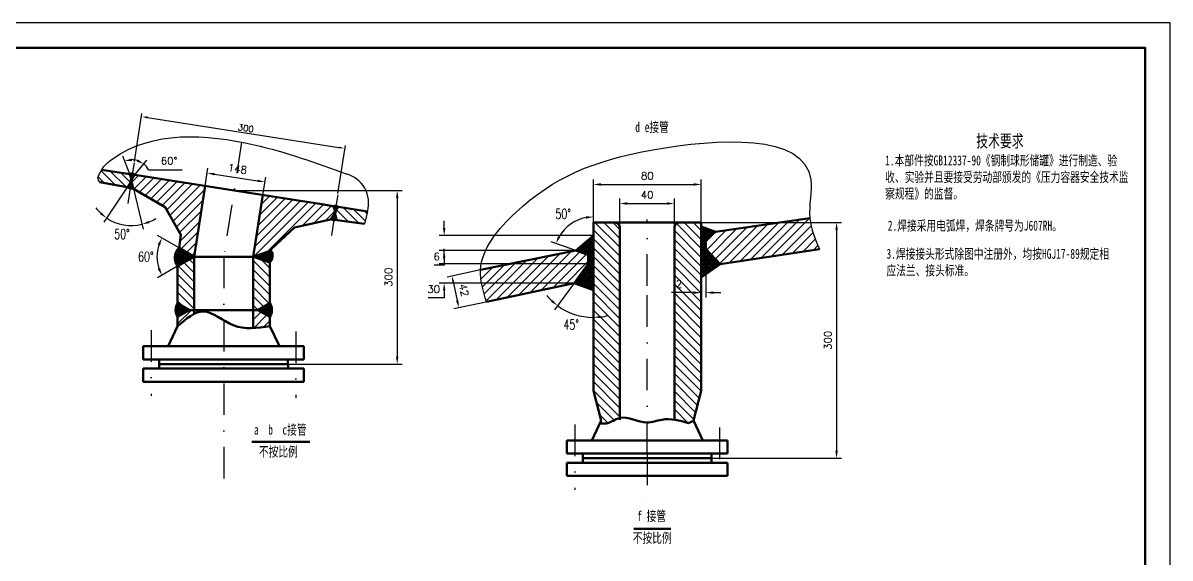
# Model space of a CAD drawing. Header units: millimetres. Extents: x -3246 to -2405, y -984 to -390.
# Drawn here: x -2867.1 to -2405.2, y -605 to -389.8 of the extents above; entities that cross this region are included whole.
import ezdxf

# ---------------------------------------------------------------- set-up
doc = ezdxf.new("R2010")
doc.units = ezdxf.units.MM
doc.linetypes.add('DASHDOT', pattern=[25.4, 12.7, -6.35, 0, -6.35])
doc.layers.add('图层1', color=180, linetype='Continuous', lineweight=50)
doc.layers.add('文字', color=7, linetype='Continuous', lineweight=18)
doc.layers.add('图层2', color=240, linetype='Continuous')
doc.layers.add('图层3', color=90, linetype='DASHDOT')
doc.styles.get("Standard").update_dxf_attribs({"font": 'txt', "bigfont": 'gbcbig.shx'})
doc.styles.add('技术说明', font='txt.shx', dxfattribs={"width": 0.7, "height": 4, "bigfont": 'gbcbig.shx'})
doc.styles.add('技术说明文字', font='txt.shx', dxfattribs={"width": 0.7, "height": 4})
doc.dimstyles.new('ISO-25', dxfattribs={"dimtxt": 2.5, "dimasz": 2.5, "dimexe": 1.25, "dimexo": 0.625, "dimtad": 1, "dimtxsty": 'Standard', "dimcen": 2.5, "dimadec": 0, "dimazin": 0, "dimtfac": 1, "dimtmove": 0, "dimatfit": 3, "dimfxl": 0, "dimarcsym": 0})
doc.dimstyles.new('副本 ISO-25', dxfattribs={"dimtxt": 4, "dimasz": 3, "dimexe": 2, "dimexo": 0, "dimgap": 1, "dimtad": 2, "dimtih": 1, "dimtoh": 1, "dimdsep": 46, "dimtxsty": '技术说明文字', "dimcen": 0, "dimadec": 0, "dimazin": 0, "dimtfac": 1, "dimtmove": 0, "dimatfit": 3, "dimfxl": 0, "dimarcsym": 0})
doc.dimstyles.new('副本 Standard', dxfattribs={"dimtxt": 3, "dimasz": 3, "dimexe": 2, "dimexo": 0, "dimgap": 2, "dimtad": 1, "dimtoh": 1, "dimdec": 0, "dimzin": 0, "dimdsep": 46, "dimtxsty": 'Standard', "dimcen": 0, "dimadec": 0, "dimazin": 0, "dimtfac": 1, "dimtdec": 0, "dimtofl": 0, "dimtmove": 0, "dimatfit": 3, "dimfxl": 0, "dimtolj": 1, "dimtzin": 0, "dimarcsym": 0})
pattern_1 = [(45, (-3826.154399260913, -612.7216516407923), (-0.3592102448427661, 0.3592102448427662), []), (135, (-3826.154399260913, -612.7216516407923), (-0.3592102448427662, -0.3592102448427661), [])]
pattern_2 = [(315, (-564.1201825490774, -15.88686763799842), (1.796051224213831, 1.79605122421383), [])]
pattern_3 = [(45, (-564.1201825490774, -15.88686763799842), (-1.79605122421383, 1.796051224213831), [])]
pattern_4 = [(45, (-564.1201825490774, -15.88686763799842), (-0.3592102448427661, 0.3592102448427663), []), (135, (-564.1201825490774, -15.88686763799842), (-0.3592102448427663, -0.3592102448427661), [])]
pattern_5 = [(315, (-570.2742060865105, -43.61919857315313), (1.796051224213831, 1.79605122421383), [])]

# ---------------------------------------------------------------- blocks, each defined once
blk = doc.blocks.new('*D1')
at = {"color": 0, "lineweight": -2}
for p, q in [((-2822.230094805569, -445.4754796479635), (-2819.208234067567, -426.1782805360792)), ((-2816.931722386018, -427.8000063340388), (-2739.916908831037, -439.8602042921417)), ((-2740.275481921741, -458.3092295375617), (-2737.25362118374, -439.0120304256774))]:
    blk.add_line(p, q, dxfattribs=at)
at = {"color": 0}
for points in [[(-2816.86725972506, -427.3883563899681), (-2816.996185046975, -428.2116562781093), (-2819.401622050441, -427.4132303682911)], [(-2739.852446170079, -439.4485543480711), (-2739.981371491995, -440.2718542362122), (-2737.447009166614, -440.2469802578893)]]:
    blk.add_solid(points, dxfattribs=at)
at = {"layer": 'Defpoints', "color": 0}
for p in [(-2737.447009166614, -440.2469802578893), (-2822.326788797005, -446.0929545640695), (-2740.372175913178, -458.9267044536677)]:
    blk.add_point(p, dxfattribs=at)
at = {"color": 0, "insert": (-2777.359280005709, -432.0990350644685), "char_height": 2.5, "attachment_point": 5, "rotation": 351.1000000000242}
blk.add_mtext('300', dxfattribs=at)
blk = doc.blocks.new('*D2')
at = {"color": 0, "lineweight": -2}
for p, q in [((-2824.121102588803, -450.5714211204739), (-2826.876109063366, -443.4031111932264)), ((-2821.987866998101, -450.908401917298), (-2817.157431736185, -444.9383413591124)), ((-2816.487398736479, -448.7915493681036), (-2803.027839912949, -448.7915493681037))]:
    blk.add_line(p, q, dxfattribs=at)
for start, end in [(73.08606651442972, 88.9606025796754), (28.96060257966476, 51.02333454704724)]:
    blk.add_arc((-2823.346318724089, -452.5873477326901), 7.839188007761339, start, end, dxfattribs=at)
at = {"color": 0}
for points in [[(-2823.117361476399, -445.2418656408382), (-2823.290871606921, -444.2570335563657), (-2826.158612795077, -445.2699799901676)], [(-2820.831311399068, -444.6455628694389), (-2821.29993979411, -445.5289582663935), (-2818.415439405725, -446.4931457530408)]]:
    blk.add_solid(points, dxfattribs=at)
at = {"layer": 'Defpoints', "color": 0}
for p in [(-2823.486323546013, -444.7494100402312), (-2824.121102588803, -450.5714211204739), (-2823.624189659594, -451.8643494370896), (-2822.859119300958, -451.985205295768), (-2821.987866998101, -450.908401917298)]:
    blk.add_point(p, dxfattribs=at)
at = {"color": 0, "insert": (-2808.257619324714, -445.2088287798684), "char_height": 3, "attachment_point": 5}
blk.add_mtext('\\A1;60°', dxfattribs=at)
blk = doc.blocks.new('*D3')
at = {"layer": 'Defpoints', "color": 0}
for p in [(-2825.123439160329, -455.865059907669), (-2824.877207111054, -455.4996849891389), (-2822.787677827223, -455.8297616323957), (-2822.640138260701, -456.4353618839858), (-2828.983343874749, -470.4005369645249)]:
    blk.add_point(p, dxfattribs=at)
at = {"layer": '文字', "color": 0, "lineweight": -2}
for p, q in [((-2825.123439160329, -455.865059907669), (-2834.566888753061, -469.8778565185993)), ((-2822.640138260701, -456.4353618839858), (-2818.672495303216, -472.7212005231461))]:
    blk.add_line(p, q, dxfattribs=at)
for start, end in [(216.8801204536344, 226.4517275003651), (236.0233345470958, 283.6919748267867), (293.2635818735175, 302.8351889202482)]:
    blk.add_arc((-2823.401552284341, -453.3100136458847), 17.97894281273891, start, end, dxfattribs=at)
at = {"layer": '文字', "color": 0}
for points in [[(-2835.475376469221, -465.9511723694246), (-2836.101469648701, -466.730920617649), (-2833.449178314288, -468.219326031976)], [(-2816.142091069536, -470.3014487788293), (-2816.459027903333, -469.3530021312089), (-2819.145899429295, -470.7780359564119)]]:
    blk.add_solid(points, dxfattribs=at)
at = {"layer": '文字', "color": 0, "insert": (-2827.227110405716, -474.6950187135548), "char_height": 4, "attachment_point": 5, "style": '技术说明文字'}
blk.add_mtext('50°', dxfattribs=at)
blk = doc.blocks.new('*D4')
at = {"color": 0, "lineweight": -2}
for p, q in [((-2793.712052382849, -455.3333513034367), (-2792.586771269098, -448.1474563891625)), ((-2789.932312444389, -450.5875072795998), (-2772.589872674049, -453.303260873654)), ((-2770.441853417893, -458.9773672152878), (-2769.316572304142, -451.7914723010136))]:
    blk.add_line(p, q, dxfattribs=at)
at = {"color": 0}
for points in [[(-2789.854957251239, -450.0935273467151), (-2790.009667637538, -451.0814872124844), (-2792.896192041697, -450.1233761207014)], [(-2772.512517480899, -452.8092809407693), (-2772.667227867199, -453.7972408065386), (-2769.625993076741, -453.7673920325524)]]:
    blk.add_solid(points, dxfattribs=at)
at = {"layer": 'Defpoints', "color": 0}
for p in [(-2793.712052382849, -455.3333513034367), (-2769.625993076741, -453.7673920325524), (-2770.441853417893, -458.9773672152878)]:
    blk.add_point(p, dxfattribs=at)
at = {"color": 0, "insert": (-2780.719606207171, -448.487524546434), "char_height": 3, "attachment_point": 5, "rotation": 351.1}
blk.add_mtext('\\A1;148', dxfattribs=at)
blk = doc.blocks.new('*D5')
at = {"color": 0, "lineweight": -2}
for p, q in [((-2782.076952900371, -457.1553592593624), (-2714.406681108649, -457.1553592593624)), ((-2716.406681108649, -460.1553592593624), (-2716.406681108649, -524.0104170351766)), ((-2760.375110555783, -527.0104170351766), (-2714.406681108649, -527.0104170351766))]:
    blk.add_line(p, q, dxfattribs=at)
at = {"color": 0}
for points in [[(-2716.906681108649, -460.1553592593624), (-2715.906681108649, -460.1553592593624), (-2716.406681108649, -457.1553592593624)], [(-2716.906681108649, -524.0104170351766), (-2715.906681108649, -524.0104170351766), (-2716.406681108649, -527.0104170351766)]]:
    blk.add_solid(points, dxfattribs=at)
at = {"layer": 'Defpoints', "color": 0}
for p in [(-2782.076952900371, -457.1553592593624), (-2760.375110555783, -527.0104170351766), (-2716.406681108649, -527.0104170351766)]:
    blk.add_point(p, dxfattribs=at)
at = {"color": 0, "insert": (-2719.906681108649, -492.0828881472699), "char_height": 3, "attachment_point": 5, "rotation": 90}
blk.add_mtext('\\A1;300', dxfattribs=at)
blk = doc.blocks.new('*D6')
at = {"color": 0, "lineweight": -2}
for p, q in [((-2682.874564499261, -489.0856237760684), (-2696.321950157421, -491.9783190183946)), ((-2693.735772628154, -494.4906258840292), (-2692.241627027513, -501.4365190521992)), ((-2680.118610195605, -501.8973364775173), (-2693.565995853765, -504.7900317198436))]:
    blk.add_line(p, q, dxfattribs=at)
at = {"color": 0}
for points in [[(-2693.246954333714, -494.385475158778), (-2694.224590922594, -494.5957766092804), (-2694.366676979661, -491.5577161173898)], [(-2691.752808733073, -501.3313683269481), (-2692.730445321953, -501.5416697774504), (-2691.610722676005, -504.3694288188387)]]:
    blk.add_solid(points, dxfattribs=at)
at = {"layer": 'Defpoints', "color": 0}
for p in [(-2682.874564499261, -489.0856237760684), (-2680.118610195605, -501.8973364775173), (-2691.610722676005, -504.3694288188387)]:
    blk.add_point(p, dxfattribs=at)
at = {"color": 0, "insert": (-2689.566971766754, -497.2275173913555), "char_height": 3, "attachment_point": 5, "rotation": 282.14001859363316}
blk.add_mtext('\\A1;42', dxfattribs=at)
blk = doc.blocks.new('*D7')
at = {"color": 0, "lineweight": -2}
for p, q in [((-2626.787013439962, -471.7590341154482), (-2626.787013439962, -460.3987303628946)), ((-2604.787345482958, -471.7599140227581), (-2604.787345482958, -460.3987303628946)), ((-2623.787013439962, -462.3987303628946), (-2607.787345482958, -462.3987303628946))]:
    blk.add_line(p, q, dxfattribs=at)
at = {"color": 0}
for points in [[(-2623.787013439962, -461.8987303628946), (-2623.787013439962, -462.8987303628946), (-2626.787013439962, -462.3987303628946)], [(-2607.787345482958, -461.8987303628946), (-2607.787345482958, -462.8987303628946), (-2604.787345482958, -462.3987303628946)]]:
    blk.add_solid(points, dxfattribs=at)
at = {"layer": 'Defpoints', "color": 0}
for p in [(-2604.787345482958, -462.3987303628946), (-2626.787013439962, -471.7590341154482), (-2604.787345482958, -471.7599140227581)]:
    blk.add_point(p, dxfattribs=at)
at = {"color": 0, "insert": (-2615.78717946146, -458.8987303628946), "char_height": 3, "attachment_point": 5}
blk.add_mtext('\\A1;40', dxfattribs=at)
blk = doc.blocks.new('*D8')
at = {"color": 0, "lineweight": -2}
for p, q in [((-2637.406265192407, -470.028174883518), (-2637.406265192407, -452.7349381311471)), ((-2634.406265192407, -454.7349381311471), (-2596.977733345371, -454.7349381311471)), ((-2593.977733345371, -470.028174883518), (-2593.977733345371, -452.7349381311471))]:
    blk.add_line(p, q, dxfattribs=at)
at = {"color": 0}
for points in [[(-2634.406265192407, -454.2349381311471), (-2634.406265192407, -455.2349381311471), (-2637.406265192407, -454.7349381311471)], [(-2596.977733345371, -454.2349381311471), (-2596.977733345371, -455.2349381311471), (-2593.977733345371, -454.7349381311471)]]:
    blk.add_solid(points, dxfattribs=at)
at = {"layer": 'Defpoints', "color": 0}
for p in [(-2593.977733345371, -454.7349381311471), (-2637.406265192407, -470.028174883518), (-2593.977733345371, -470.028174883518)]:
    blk.add_point(p, dxfattribs=at)
at = {"color": 0, "insert": (-2615.691999268889, -451.2349381311471), "char_height": 3, "attachment_point": 5}
blk.add_mtext('\\A1;80', dxfattribs=at)
blk = doc.blocks.new('*D9')
at = {"layer": 'Defpoints', "color": 0}
for p in [(-2643.793191786173, -469.0904493767326), (-2637.406265192407, -470.0281748835182), (-2644.461690198468, -481.2618831483679), (-2639.522093507233, -482.9915996368463), (-2637.406265192407, -537.7245182207048)]:
    blk.add_point(p, dxfattribs=at)
at = {"layer": '文字', "color": 0, "lineweight": -2}
for p, q in [((-2637.406265192407, -470.0281748835182), (-2637.406265192407, -465.7580685750421)), ((-2644.461690198468, -481.2618831483679), (-2654.370670403207, -477.792019611825))]:
    blk.add_line(p, q, dxfattribs=at)
blk.add_arc((-2637.406265192407, -483.7325069116122), 15.97443833657013, 100.7760246073157, 149.9250672168656, dxfattribs=at)
at = {"layer": '文字', "color": 0}
for points in [[(-2640.439960097734, -467.5419778038495), (-2640.346060082697, -468.5375594364522), (-2637.406265192407, -467.758068575042)], [(-2650.775775127344, -475.936031626622), (-2651.684378672185, -475.5183719585876), (-2652.483055903867, -478.4530124271276)]]:
    blk.add_solid(points, dxfattribs=at)
at = {"layer": '文字', "color": 0, "insert": (-2649.570807988565, -466.584004930228), "char_height": 4, "attachment_point": 5, "style": '技术说明文字'}
blk.add_mtext('50°', dxfattribs=at)
blk = doc.blocks.new('*D10')
at = {"layer": 'Defpoints', "color": 0}
for p in [(-2637.406265192407, -470.0281748835177), (-2639.522093507234, -486.6258749072558), (-2645.196166403988, -494.3850965838759), (-2647.412596443445, -506.0832244031936), (-2637.406265192407, -537.7245182207045)]:
    blk.add_point(p, dxfattribs=at)
at = {"layer": '文字', "color": 0, "lineweight": -2}
blk.add_line((-2645.196166403988, -494.3850965838759), (-2653.041809983038, -505.1139132264011), dxfattribs=at)
for start, end in [(219.7761130884152, 226.7996457977328), (233.8231785070503, 270.0000000000002), (277.0235327093177, 284.0470654186353)]:
    blk.add_arc((-2637.406265192407, -483.7325069116132), 24.48838985098721, start, end, dxfattribs=at)
at = {"layer": '文字', "color": 0}
for points in [[(-2653.850524671835, -501.1989078324278), (-2654.489139227958, -501.9684346017519), (-2651.861251641924, -503.4995148854623)], [(-2634.381271712949, -508.5361973322688), (-2634.442525229783, -507.5380750919219), (-2637.406265192407, -508.2208967626005)]]:
    blk.add_solid(points, dxfattribs=at)
at = {"layer": '文字', "color": 0, "insert": (-2646.351236442958, -511.1184378917212), "char_height": 4, "attachment_point": 5, "style": '技术说明文字'}
blk.add_mtext('45°', dxfattribs=at)
blk = doc.blocks.new('*D11')
at = {"color": 0, "lineweight": -2}
for p, q in [((-2697.492927164059, -472.3142385727179), (-2697.492927164059, -469.3142385727179)), ((-2637.406265192407, -475.314238572718), (-2699.492927164059, -475.3142385727179)), ((-2644.461690198468, -481.2618831483679), (-2699.492927164059, -481.2618831483679)), ((-2697.492927164059, -484.2618831483679), (-2697.492927164059, -487.2618831483679)), ((-2697.492927164059, -487.2618831483679), (-2701.492927164059, -487.2618831483679))]:
    blk.add_line(p, q, dxfattribs=at)
at = {"color": 0}
for points in [[(-2697.992927164059, -472.3142385727179), (-2696.992927164059, -472.3142385727179), (-2697.492927164059, -475.3142385727179)], [(-2697.992927164059, -484.2618831483679), (-2696.992927164059, -484.2618831483679), (-2697.492927164059, -481.2618831483679)]]:
    blk.add_solid(points, dxfattribs=at)
at = {"layer": 'Defpoints', "color": 0}
for p in [(-2637.406265192407, -475.314238572718), (-2697.492927164059, -481.2618831483679), (-2644.461690198468, -481.2618831483679)]:
    blk.add_point(p, dxfattribs=at)
at = {"color": 0, "insert": (-2700.492927164059, -483.7618831483683), "char_height": 3, "attachment_point": 5}
blk.add_mtext('\\A1;6', dxfattribs=at)
blk = doc.blocks.new('*D12')
at = {"color": 0, "lineweight": -2}
for p, q in [((-2697.492927164059, -483.6258749072559), (-2697.492927164059, -480.6258749072559)), ((-2639.522093507234, -486.6258749072559), (-2699.492927164059, -486.6258749072559)), ((-2645.196166403988, -494.3850965838757), (-2699.492927164059, -494.3850965838756)), ((-2697.492927164059, -497.3850965838756), (-2697.492927164059, -500.3850965838756)), ((-2697.492927164059, -500.3850965838756), (-2703.992927164059, -500.3850965838756))]:
    blk.add_line(p, q, dxfattribs=at)
at = {"color": 0}
for points in [[(-2697.992927164059, -483.6258749072559), (-2696.992927164059, -483.6258749072559), (-2697.492927164059, -486.6258749072559)], [(-2697.992927164059, -497.3850965838756), (-2696.992927164059, -497.3850965838756), (-2697.492927164059, -494.3850965838756)]]:
    blk.add_solid(points, dxfattribs=at)
at = {"layer": 'Defpoints', "color": 0}
for p in [(-2639.522093507234, -486.6258749072559), (-2697.492927164059, -494.3850965838756), (-2645.196166403988, -494.3850965838757)]:
    blk.add_point(p, dxfattribs=at)
at = {"color": 0, "insert": (-2701.742927164059, -496.8850965838761), "char_height": 3, "attachment_point": 5}
blk.add_mtext('\\A1;30', dxfattribs=at)
blk = doc.blocks.new('*D13')
at = {"color": 0, "lineweight": -2}
for p, q in [((-2593.977733345371, -470.0281748835179), (-2537.502430035697, -470.0281748835179)), ((-2539.502430035697, -473.0281748835179), (-2539.502430035697, -561.8830997642955)), ((-2589.819271775965, -564.8830997642955), (-2537.502430035697, -564.8830997642955))]:
    blk.add_line(p, q, dxfattribs=at)
at = {"color": 0}
for points in [[(-2540.002430035697, -473.0281748835179), (-2539.002430035697, -473.0281748835179), (-2539.502430035697, -470.0281748835179)], [(-2540.002430035697, -561.8830997642955), (-2539.002430035697, -561.8830997642955), (-2539.502430035697, -564.8830997642955)]]:
    blk.add_solid(points, dxfattribs=at)
at = {"layer": 'Defpoints', "color": 0}
for p in [(-2593.977733345371, -470.0281748835179), (-2589.819271775965, -564.8830997642955), (-2539.502430035697, -564.8830997642955)]:
    blk.add_point(p, dxfattribs=at)
at = {"color": 0, "insert": (-2543.002430035697, -517.4556373239071), "char_height": 3, "attachment_point": 5, "rotation": 90}
blk.add_mtext('\\A1;300', dxfattribs=at)
blk = doc.blocks.new('*D14')
at = {"color": 0, "lineweight": -2}
for p, q in [((-2593.977733345371, -480.6386870918161), (-2593.977733345371, -500.2623955275226)), ((-2592.14052084588, -480.6386870918161), (-2592.14052084588, -500.2623955275226)), ((-2596.977733345371, -498.2623955275226), (-2605.977733345371, -498.2623955275226)), ((-2589.14052084588, -498.2623955275226), (-2586.14052084588, -498.2623955275226))]:
    blk.add_line(p, q, dxfattribs=at)
at = {"color": 0}
for points in [[(-2596.977733345371, -497.7623955275226), (-2596.977733345371, -498.7623955275226), (-2593.977733345371, -498.2623955275226)], [(-2589.14052084588, -497.7623955275226), (-2589.14052084588, -498.7623955275226), (-2592.14052084588, -498.2623955275226)]]:
    blk.add_solid(points, dxfattribs=at)
at = {"layer": 'Defpoints', "color": 0}
for p in [(-2593.977733345371, -480.6386870918161), (-2592.14052084588, -480.6386870918161), (-2593.977733345371, -498.2623955275226)]:
    blk.add_point(p, dxfattribs=at)
at = {"color": 0, "insert": (-2602.977733345371, -494.7623955275226), "char_height": 3, "attachment_point": 5}
blk.add_mtext('\\A1;2', dxfattribs=at)
blk = doc.blocks.new('*D28')
at = {"layer": 'Defpoints', "color": 0}
for p in [(-2804.260907762117, -480.2260513458378), (-2812.906495937376, -481.1771456029405), (-2798.087838048707, -483.7900748066014), (-2798.087838048707, -483.7900748066014), (-2804.807838048706, -487.6698686155552)]:
    blk.add_point(p, dxfattribs=at)
at = {"layer": '文字', "color": 0, "lineweight": -2}
for p, q in [((-2804.260907762117, -480.2260513458378), (-2812.851197903474, -475.2664450203086)), ((-2804.807838048706, -487.6698686155552), (-2812.851197903474, -492.3137045928939))]:
    blk.add_line(p, q, dxfattribs=at)
blk.add_arc((-2798.087838048707, -483.7900748066014), 15.04725957258551, 161.4421699536729, 198.5578300463257, dxfattribs=at)
at = {"layer": '文字', "color": 0}
for points in [[(-2812.808461219297, -478.7955195135788), (-2811.89690656616, -479.2066984458533), (-2811.119147095905, -476.2664450203086)], [(-2811.89690656616, -488.3734511673492), (-2812.808461219296, -488.7846300996237), (-2811.119147095905, -491.3137045928939)]]:
    blk.add_solid(points, dxfattribs=at)
at = {"layer": '文字', "color": 0, "insert": (-2817.635097621293, -483.7900748066017), "char_height": 4, "attachment_point": 5, "style": '技术说明文字'}
blk.add_mtext('60°', dxfattribs=at)

msp = doc.modelspace()

# ---------------------------------------------------------------- hatches: boundary and pattern name
at = {"layer": '图层2'}
h = msp.add_hatch(dxfattribs=at)
h.set_pattern_fill('ANSI31', color=256, scale=0.8, angle=270, style=0)
h.set_pattern_definition(pattern_2)
edge = h.paths.add_edge_path()
edge.add_line((-2825.123439160329, -455.865059907669), (-2824.877207111054, -455.499684989139))
edge.add_line((-2824.877207111054, -455.4996849891389), (-2824.074306860346, -454.3082900649088))
edge.add_line((-2824.074306860346, -454.3082900649089), (-2823.776411753302, -453.8662541853917))
edge.add_line((-2823.776411753302, -453.8662541853917), (-2823.485254191841, -452.2258485848922))
edge.add_line((-2823.485254191841, -452.2258485848922), (-2823.624189659594, -451.8643494370896))
edge.add_line((-2823.624189659594, -451.8643494370896), (-2824.121102588803, -450.5714211204739))
edge.add_line((-2824.121102588803, -450.5714211204739), (-2835.387985263029, -448.807074377944))
edge.add_spline(control_points=[(-2835.387985263029, -448.8070743779442), (-2835.67359604099, -449.3163591442091), (-2836.135584241334, -450.4023428210019), (-2837.269088299091, -452.1039288234258), (-2836.543705029241, -453.2422940900245), (-2836.173500141884, -453.823267490997)], knot_values=[0, 0, 0, 4.778399897986674e-13, 2.241167218067261, 4.506273802451874, 6.867210079152963, 6.867210079152963, 6.867210079152963, 6.867210079152963], degree=3, periodic=0)
edge.add_line((-2836.173500141884, -453.8232674909966), (-2825.123439160329, -455.865059907669))
h.paths.add_polyline_path([(-2729.551435416567, -470.5198372538337), (-2728.375233625057, -465.5648240786232), (-2740.032803211938, -463.7392973982509), (-2740.901170733514, -464.8184285017755), (-2741.143963868287, -465.1201505456637), (-2741.368208486409, -466.7710344334625), (-2741.219702092032, -467.282974922592), (-2740.819440998588, -468.6627798853101), (-2740.696689624183, -469.0859360660081)])
h = msp.add_hatch(dxfattribs=at)
h.set_pattern_fill('ANSI37', color=256, scale=0.16, style=0)
h.set_pattern_definition(pattern_4)
h.paths.add_polyline_path([(-2823.932218928505, -456.2963518671775, 0.06089340196241431), (-2822.640138260701, -456.4353618839858), (-2822.787677827221, -455.8297616323978), (-2823.18424495552, -454.4488904614308), (-2823.331380800891, -453.9365543836515), (-2823.102719012524, -452.2862765142285), (-2822.859119300958, -451.9852052957679), (-2821.987866998101, -450.908401917298, 0.1653201157069951), (-2822.99771867743, -450.3774231796405), (-2823.054259342275, -450.7384843146842)])
h.paths.add_polyline_path([(-2823.932218928516, -456.2963518671751, -0.05935283340962889), (-2825.123439160329, -455.865059907669), (-2824.877207111054, -455.4996849891389), (-2824.074306860346, -454.3082900649089), (-2823.776411753302, -453.8662541853917), (-2823.485254191841, -452.2258485848922), (-2823.624189659594, -451.8643494370896), (-2824.121102588803, -450.5714211204739, -0.1651784051339484), (-2822.99771867743, -450.3774231796406), (-2823.054259342315, -450.7384843142547)])
h = msp.add_hatch(dxfattribs=at)
h.set_pattern_fill('ANSI31', color=256, scale=0.8, style=0)
h.set_pattern_definition(pattern_3)
h.paths.add_polyline_path([(-2821.985578069073, -450.9058353359158), (-2821.987866998099, -450.9084019172986), (-2822.859119300958, -451.9852052957679), (-2823.102719012523, -452.2862765142281), (-2823.331380800891, -453.9365543836517), (-2823.18424495552, -454.4488904614308), (-2822.787677827221, -455.8297616323978), (-2822.6401382607, -456.4353618839858), (-2809.810648207894, -463.8424714195397), (-2803.463396052194, -475.029135917881), (-2804.260907762117, -480.2260513458376), (-2798.087838048707, -483.7900748066018), (-2793.712052382849, -455.3333513034369)])
h.paths.add_polyline_path([(-2770.441853417894, -458.9773672152877), (-2774.393426287058, -483.7638902652753), (-2774.229181881447, -483.7900748066013), (-2767.237702785535, -481.2771322991777), (-2767.137976793525, -480.6741973775748), (-2757.71510521985, -472.0004157444188), (-2743.235452038313, -468.869803914571), (-2742.909846126843, -468.3382962675637), (-2742.11013707407, -467.1447569473195), (-2741.813425977427, -466.7019254458245), (-2741.526659390561, -465.060746545027), (-2741.666561778063, -464.6996205005065), (-2742.168139321315, -463.4049126870826), (-2746.787268808112, -462.6815763127726)])
h = msp.add_hatch(dxfattribs=at)
h.set_pattern_fill('ANSI37', color=256, scale=0.16, style=0)
h.set_pattern_definition(pattern_4)
h.paths.add_polyline_path([(-2741.099646458529, -463.572234204217), (-2741.044821507784, -463.2221293905062, 0.1605759050461575), (-2742.166932966941, -463.4080266152396), (-2741.666561778063, -464.6996205005065), (-2741.52665939056, -465.0607465450271), (-2741.813425977426, -466.7019254458246), (-2742.11013707407, -467.1447569473195), (-2742.909846126839, -468.3382962675583), (-2743.235452038314, -468.8698039145714, 0.107096903636392), (-2741.981267166369, -469.2518566818145)])
h.paths.add_polyline_path([(-2741.219702092032, -467.282974922592), (-2741.368208486409, -466.7710344334624), (-2741.143963868287, -465.1201505456634), (-2740.901170733514, -464.8184285017755), (-2740.032803211938, -463.7392973982516, 0.1604420232454842), (-2741.044821507724, -463.2221293905162), (-2741.099646458525, -463.5722342045545), (-2741.981267166374, -469.2518566818142, 0.10577383684883), (-2740.696689624183, -469.0859360660083), (-2740.819440998588, -468.6627798853101)])
h = msp.add_hatch(dxfattribs=at)
h.set_pattern_fill('ANSI31', color=256, scale=0.8, style=0)
h.set_pattern_definition([(45, (-570.2742060865105, -43.61919857315313), (-1.79605122421383, 1.796051224213831), [])])
edge = h.paths.add_edge_path()
edge.add_line((-2639.522093507233, -486.6258749072562), (-2639.522093507233, -482.9915996368467))
edge.add_line((-2639.522093507233, -482.9915996368463), (-2644.461690198466, -481.2618831483686))
edge.add_line((-2644.461690198469, -481.2618831483688), (-2682.874564499263, -489.085623776069))
edge.add_spline(control_points=[(-2682.874564499261, -489.0856237760692), (-2683.077508862161, -493.2760177383786), (-2681.767301998532, -497.6230832094164), (-2680.457095134903, -501.9701486804535)], knot_values=[0, 1.989519660128281e-13, 1.989519660128281e-13, 1.989519660128281e-13, 81.93345721799257, 81.93345721799257, 81.93345721799257, 81.93345721799257], degree=3, periodic=0)
edge.add_line((-2680.457095134903, -501.9701486804535), (-2645.196166403988, -494.3850965838757))
edge.add_line((-2645.196166403988, -494.3850965838753), (-2639.522093507233, -486.6258749072553))
edge = h.paths.add_edge_path()
edge.add_spline(control_points=[(-2546.430904332571, -480.7741704010948), (-2548.137984056307, -476.7372909902855), (-2549.845063780046, -472.7004115794754), (-2550.24740357478, -468.3003013520347)], knot_values=[1131.51985093104, 1131.51985093104, 1131.51985093104, 1131.51985093104, 1213.048957006458, 1213.048957006458, 1213.048957006458, 1213.048957006458], degree=3, periodic=0)
edge.add_line((-2550.24740357478, -468.3003013520347), (-2588.227444260651, -473.8079924234715))
edge.add_line((-2588.227444260651, -473.8079924234718), (-2592.14052084588, -477.1277789173738))
edge.add_line((-2592.140520845879, -477.127778917374), (-2592.140520845879, -480.6386870918168))
edge.add_line((-2592.140520845879, -480.6386870918168), (-2586.394953750843, -486.7440107012642))
edge.add_line((-2586.394953750844, -486.7440107012638), (-2546.43090433257, -480.774170401095))
h = msp.add_hatch(dxfattribs=at)
h.set_pattern_fill('ANSI31', color=256, scale=0.8, angle=270, style=0)
h.set_pattern_definition(pattern_5)
edge = h.paths.add_edge_path()
edge.add_arc((-2629.035576419511, -472.2995459242421), 2.312615075720021, 13.51637206659341, 79.16287467941034)
edge.add_line((-2628.600763719826, -470.0281748835179), (-2637.406265192407, -470.0281748835179))
edge.add_line((-2637.406265192407, -470.0281748835179), (-2637.406265192407, -537.7245182207048))
edge.add_line((-2637.406265192407, -537.7245182207049), (-2634.359921491509, -549.2405273207634))
edge.add_line((-2634.359921491509, -549.2405273207634), (-2633.372042247438, -549.7266189481162))
edge.add_line((-2633.372042247438, -549.7266189481162), (-2634.481103265749, -550.1322026208577))
edge.add_line((-2634.481103265749, -550.1322026208577), (-2634.769680959257, -550.74146742062))
edge.add_spline(control_points=[(-2626.783938406189, -548.6418161702933), (-2626.799580119422, -548.6480632036847), (-2628.49614088255, -549.3379644443661), (-2630.571617302742, -552.119227547662), (-2634.475799160912, -550.1210249260943), (-2634.843054587313, -550.8963788009565)], knot_values=[1.067514658181778e-05, 1.067514658181778e-05, 1.067514658181778e-05, 1.067514658181778e-05, 0.06831289293080722, 7.418274911034727, 10.63554853798983, 10.63554853798983, 10.63554853798983, 10.63554853798983], degree=3, periodic=0)
edge.add_spline(control_points=[(-2615.787179443863, -550.5312383107774), (-2619.530273539936, -550.4663833630514), (-2623.593223112946, -547.3674989211155), (-2626.783938406189, -548.6418161702933)], knot_values=[10.63554853798983, 10.63554853798983, 10.63554853798983, 10.63554853799007, 24.56835293108502, 24.56835293108502, 24.56835293108502, 24.56835293108502], degree=3, periodic=0)
edge.add_line((-2626.78393840619, -548.6418161702936), (-2626.787013439962, -471.759034115446))
h = msp.add_hatch(dxfattribs=at)
h.set_pattern_fill('ANSI31', color=256, scale=0.8, angle=270, style=0)
h.set_pattern_definition(pattern_5)
edge = h.paths.add_edge_path()
edge.add_spline(control_points=[(-2604.790451122025, -549.4078975226768), (-2602.912336714661, -549.6969822278006), (-2601.021121891227, -550.217958162586), (-2599.129907067794, -550.7389340973712)], knot_values=[38.550258034999, 38.550258034999, 38.550258034999, 38.550258034999, 45.63865491902612, 45.63865491902612, 45.63865491902612, 45.63865491902612], degree=3, periodic=0)
edge.add_line((-2599.129907067795, -550.738934097371), (-2597.513441408099, -549.9732966735595))
edge.add_line((-2597.513441408099, -549.9732966735595), (-2598.178575891472, -549.7266189481162))
edge.add_line((-2598.178575891472, -549.7266189481162), (-2596.975336744717, -549.0562757026518))
edge.add_line((-2596.975336744717, -549.0562757026518), (-2593.977733345371, -537.7245182207047))
edge.add_line((-2593.977733345371, -537.7245182207047), (-2593.977733345371, -470.0281748835179))
edge.add_line((-2593.977733345371, -470.0281748835179), (-2602.9735951679, -470.0281748835179))
edge.add_arc((-2602.538782468215, -472.2995459242421), 2.312615075720021, 100.8371253205989, 166.483627933424)
edge.add_line((-2604.787345447765, -471.7590341154465), (-2604.790451122025, -549.4078975226769))
h = msp.add_hatch(dxfattribs=at)
h.set_pattern_fill('ANSI37', color=256, scale=0.16, angle=90, style=0)
h.set_pattern_definition([(135, (-3325.739573206436, -161.4119677289052), (-0.3592102448427662, -0.3592102448427661), []), (225, (-3325.739573206436, -161.4119677289052), (0.3592102448427661, -0.3592102448427662), [])])
h.paths.add_polyline_path([(-2637.406265192408, -475.3142385727193), (-2644.461690198469, -481.2618831483688), (-2639.522093507233, -482.9915996368463), (-2639.522093507233, -486.6258749072562), (-2645.196166403988, -494.3850965838753), (-2637.406265192408, -497.2535925655667)])
h.paths.add_polyline_path([(-2592.140520845879, -480.6386870918168), (-2592.140520845879, -477.127778917374), (-2588.227444260651, -473.8079924234718), (-2593.977733345372, -471.6685681964167), (-2593.977733345372, -492.1171870872573), (-2586.394953750844, -486.7440107012638)])
h = msp.add_hatch(dxfattribs=at)
h.set_pattern_fill('ANSI37', color=256, scale=0.16, style=0)
h.set_pattern_definition(pattern_1)
h.paths.add_polyline_path([(-2804.260907762117, -480.2260513458382, 0.179484956613047), (-2805.9312453792, -483.7900748066018), (-2798.087838048707, -483.7900748066018)])
h = msp.add_hatch(dxfattribs=at)
h.set_pattern_fill('ANSI37', color=256, scale=0.16, style=0)
h.set_pattern_definition(pattern_1)
h.paths.add_polyline_path([(-2798.087838048707, -483.7900748066018), (-2805.9312453792, -483.7900748066018, 0.1845148559923208), (-2804.807838048708, -487.6698686155559)])
h = msp.add_hatch(dxfattribs=at)
h.set_pattern_fill('ANSI37', color=256, scale=0.16, style=0)
h.set_pattern_definition(pattern_1)
h.paths.add_polyline_path([(-2767.687838048707, -502.4664015394281), (-2772.514196322583, -505.2529007880559), (-2767.687838048707, -508.0394000366849, 0.3041258909041965)])
h.paths.add_polyline_path([(-2804.807838048708, -502.4664015394281, 0.3041258909041963), (-2804.807838048708, -508.0394000366849), (-2799.98147977483, -505.2529007880565)])
h.paths.add_polyline_path([(-2767.237702785535, -481.2771322991774), (-2774.229181881445, -483.7900748066018), (-2766.575423682687, -483.7900748066018, 0.1766265250601895)])
h.paths.add_polyline_path([(-2766.575423682687, -483.7900748066018), (-2774.229181881445, -483.7900748066018), (-2767.687838048707, -486.1412255069703, 0.1767918461511447)])
h = msp.add_hatch(dxfattribs=at)
h.set_pattern_fill('ANSI31', color=256, scale=0.8, angle=270, style=0)
h.set_pattern_definition(pattern_2)
h.paths.add_polyline_path([(-2798.087838048707, -483.7900748066018), (-2804.807838048708, -487.6698686155559), (-2804.807838048708, -502.4664015394281), (-2799.98147977483, -505.2529007880565), (-2798.087838048707, -505.2529007880565)])
h = msp.add_hatch(dxfattribs=at)
h.set_pattern_fill('ANSI31', color=256, scale=0.8, angle=270, style=0)
h.set_pattern_definition(pattern_2)
h.paths.add_polyline_path([(-2767.687838048707, -486.1412255069703), (-2774.229181881445, -483.7900748066018), (-2774.393426287059, -483.7638902652757), (-2774.407838048709, -483.854289069529), (-2774.407838048709, -505.2529007880565), (-2772.514196322583, -505.2529007880565), (-2767.687838048707, -502.4664015394281)])
h = msp.add_hatch(dxfattribs=at)
h.set_pattern_fill('ANSI31', color=256, scale=0.8, style=0)
h.set_pattern_definition(pattern_3)
edge = h.paths.add_edge_path()
edge.add_spline(control_points=[(-2804.807838048708, -511.7758199942338), (-2802.573743255835, -509.817712292472), (-2800.339648462964, -507.8596045907102), (-2798.087838048707, -506.7491568096837)], knot_values=[0, 0, 0, 0, 48.66834113002509, 48.66834113002509, 48.66834113002509, 48.66834113002509], degree=3, periodic=0)
edge.add_line((-2798.087838048707, -506.7491568096837), (-2798.087838048707, -505.2529007880559))
edge.add_line((-2798.087838048707, -505.2529007880565), (-2799.981479774829, -505.2529007880565))
edge.add_line((-2799.98147977483, -505.2529007880565), (-2804.807838048708, -508.0394000366853))
edge.add_line((-2804.807838048708, -508.0394000366849), (-2804.807838048708, -511.7758199942334))
h = msp.add_hatch(dxfattribs=at)
h.set_pattern_fill('ANSI31', color=256, scale=0.8, style=0)
h.set_pattern_definition(pattern_3)
edge = h.paths.add_edge_path()
edge.add_line((-2767.687838048707, -508.0394000366849), (-2772.514196322585, -505.2529007880563))
edge.add_line((-2772.514196322583, -505.2529007880565), (-2774.407838048705, -505.2529007880565))
edge.add_line((-2774.407838048709, -505.2529007880565), (-2774.407838048709, -512.533017702416))
edge.add_spline(control_points=[(-2774.407838048709, -512.5330177024156), (-2772.187613546579, -512.4376964794263), (-2769.937725797646, -512.1067582368294), (-2767.687838048707, -511.7758199942338)], knot_values=[208.3148614756322, 208.3148614756322, 208.3148614756322, 208.3148614756322, 249.5941736136098, 249.5941736136098, 249.5941736136098, 249.5941736136098], degree=3, periodic=0)
edge.add_line((-2767.687838048707, -511.7758199942338), (-2767.687838048707, -508.0394000366852))

# ---------------------------------------------------------------- linework, layer by layer
for p, q in [((-2821.987866998101, -450.908401917298), (-2821.985578069074, -450.9058353359159)), ((-2728.375233625057, -465.5648240786237), (-2729.551435416567, -470.5198372538335))]:
    msp.add_line(p, q)
msp.add_lwpolyline([(-3246.238913175592, -983.7615974687942), (-2405.238913175592, -983.7615974687942), (-2405.238913175592, -389.7615974687942), (-3246.238913175592, -389.7615974687942)], close=True)
for centre, radius, start, end in [((-2740.043331874859, -462.2532112691907), 12.12894456111679, 344.1551194714938, 75.22778934884855), ((-2741.323917227322, -465.0170429393819), 1.816482608945599, 44.70183257515773, 117.651498330803), ((-2741.726749803348, -466.1667230762131), 3.095614390147778, 240.8322904080543, 289.4356664247881)]:
    msp.add_arc(centre, radius, start, end)
for points in [[(-2836.173500141884, -453.823267490997), (-2836.896293100253, -452.0782909281104), (-2836.202838090347, -450.4041424382939), (-2835.387985263029, -448.8070743779443), (-2830.945691043314, -444.364780158229), (-2774.014207253007, -438.7730174921566), (-2736.950732361449, -450.5251626499065)], [(-2680.457095134903, -501.9701486804535), (-2682.874564499261, -489.0856237760692), (-2668.644582898604, -465.9998307563304), (-2613.474225184379, -440.8302624638263), (-2549.90837881274, -452.815772576886), (-2550.24740357478, -468.3003013520347), (-2546.430904332571, -480.7741704010948)]]:
    msp.add_spline(points, degree=3)
at = {"layer": '图层1'}
for p, q in [((-2828.238913175592, -399.7615974687942), (-2808.238913175592, -399.7615974687942)), ((-2835.387985263029, -448.8070743779441), (-2824.121102588803, -450.5714211204739)), ((-2824.121102588803, -450.5714211204739), (-2823.624189659594, -451.8643494370896)), ((-2823.485254191842, -452.2258485848904), (-2823.776411753303, -453.8662541853931)), ((-2823.624189659594, -451.8643494370896), (-2823.485254191842, -452.2258485848909)), ((-2823.102719012524, -452.2862765142301), (-2823.331380800891, -453.93655438365)), ((-2822.859119300958, -451.9852052957679), (-2823.102719012523, -452.286276514228)), ((-2821.987866998101, -450.908401917298), (-2822.859119300958, -451.9852052957679)), ((-2821.985578069074, -450.9058353359159), (-2782.076952900371, -457.1553592593624)), ((-2825.12343916033, -455.865059907669), (-2836.173500141884, -453.8232674909965)), ((-2824.877207111054, -455.4996849891389), (-2825.12343916033, -455.865059907669)), ((-2824.074306860347, -454.3082900649089), (-2824.877207111054, -455.4996849891389)), ((-2824.074306860347, -454.3082900649089), (-2823.776411753303, -453.8662541853927)), ((-2823.18424495552, -454.4488904614308), (-2823.331380800891, -453.9365543836501)), ((-2823.18424495552, -454.4488904614308), (-2822.787677827223, -455.8297616323957)), ((-2822.787677827223, -455.8297616323957), (-2822.640138260701, -456.4353618839858)), ((-2809.810648207893, -463.8424714195399), (-2822.640138260701, -456.4353618839856)), ((-2793.712052382849, -455.3333513034369), (-2798.087838048707, -483.7900748066014)), ((-2782.076952900371, -457.1553592593624), (-2746.787268808112, -462.6815763127726)), ((-2770.441853417894, -458.9773672152879), (-2774.407838048707, -483.854289069529)), ((-2803.463396052194, -475.029135917881), (-2809.810648207893, -463.8424714195399)), ((-2746.787268808112, -462.6815763127726), (-2742.162624017889, -463.4057763605509)), ((-2742.166932966941, -463.4080266152397), (-2741.666561778063, -464.6996205005065)), ((-2741.526659390561, -465.0607465450291), (-2741.813425977427, -466.701925445824)), ((-2741.666561778063, -464.6996205005065), (-2741.526659390561, -465.060746545027)), ((-2741.143963868287, -465.1201505456628), (-2741.368208486409, -466.7710344334636)), ((-2740.901170733514, -464.8184285017755), (-2741.143963868287, -465.1201505456636)), ((-2740.032803211938, -463.7392973982516), (-2740.901170733514, -464.8184285017755)), ((-2740.032803211938, -463.7392973982509), (-2728.375233625057, -465.5648240786232)), ((-2757.71510521985, -472.0004157444188), (-2743.235452038313, -468.869803914571)), ((-2742.90984612684, -468.3382962675627), (-2743.235452038314, -468.8698039145714)), ((-2742.11013707407, -467.1447569473195), (-2742.90984612684, -468.3382962675627)), ((-2742.11013707407, -467.1447569473195), (-2741.813425977426, -466.7019254458241)), ((-2741.219702092032, -467.282974922592), (-2741.368208486409, -466.7710344334632)), ((-2741.219702092032, -467.282974922592), (-2740.819440998588, -468.6627798853101)), ((-2740.819440998588, -468.6627798853101), (-2740.696689624183, -469.0859360660083)), ((-2740.696689624183, -469.0859360660082), (-2729.551435416567, -470.5198372538335)), ((-2637.406265192407, -537.7245182207046), (-2637.406265192407, -470.028174883518)), ((-2637.406265192407, -470.028174883518), (-2615.787179443863, -470.028174883518)), ((-2593.977733345371, -470.028174883518), (-2615.596819093915, -470.028174883518)), ((-2593.977733345371, -537.7245182207046), (-2593.977733345371, -470.028174883518)), ((-2588.22744426065, -473.807992423471), (-2550.24740357478, -468.3003013520349)), ((-2804.260907762117, -480.2260513458378), (-2803.463396052194, -475.0291359178808)), ((-2767.17822137578, -480.7112426366194), (-2757.71510521985, -472.0004157444188)), ((-2644.461690198468, -481.261883148368), (-2637.406265192407, -475.3142385727181)), ((-2626.787013439962, -471.759034115446), (-2626.783907765701, -549.4078975226769)), ((-2604.787345447765, -471.759034115446), (-2604.790451122026, -549.4078975226769)), ((-2588.22744426065, -473.807992423471), (-2593.977733345371, -471.6685681964166)), ((-2588.22744426065, -473.807992423471), (-2592.14052084588, -477.1277789173739)), ((-2798.087838048707, -483.7900748066014), (-2804.260907762117, -480.2260513458378)), ((-2592.14052084588, -477.1277789173739), (-2592.14052084588, -480.6386870918161)), ((-2804.807838048706, -487.6698686155552), (-2798.087838048707, -483.7900748066014)), ((-2798.087838048707, -506.749156809684), (-2798.087838048707, -483.7900748066014)), ((-2798.087838048707, -483.7900748066014), (-2774.407838048707, -483.7900748066014)), ((-2774.407838048707, -512.5330177024153), (-2774.407838048707, -483.7900748066014)), ((-2774.229181881447, -483.7900748066014), (-2774.393426287058, -483.7638902652753)), ((-2774.229181881447, -483.7900748066014), (-2767.237702785535, -481.2771322991777)), ((-2774.229181881445, -483.7900748066014), (-2767.687838048707, -486.1412255069691)), ((-2767.237702785535, -481.2771322991777), (-2767.137976793525, -480.6741973775745)), ((-2644.461690198468, -481.261883148368), (-2682.874564499261, -489.0856237760684)), ((-2644.461690198468, -481.261883148368), (-2639.522093507234, -482.9915996368466)), ((-2639.522093507234, -482.9915996368466), (-2639.522093507234, -486.6258749072551)), ((-2592.14052084588, -480.6386870918161), (-2586.394953750845, -486.7440107012637)), ((-2586.394953750845, -486.7440107012637), (-2546.43090433257, -480.7741704010944)), ((-2804.807838048706, -487.6698686155552), (-2804.807838048706, -502.4664015394275)), ((-2767.687838048707, -486.1412255069691), (-2767.687838048707, -502.4664015394275)), ((-2645.196166403988, -494.3850965838758), (-2639.522093507234, -486.625874907256)), ((-2639.522093507234, -488.1766738919789), (-2639.522093507234, -488.1766738919789)), ((-2586.394953750845, -486.7440107012637), (-2593.977733345371, -492.1171870872561)), ((-2645.196166403988, -494.3850965838758), (-2680.457095134903, -501.9701486804536)), ((-2645.196166403988, -494.3850965838758), (-2637.406265192407, -497.2535925655668)), ((-2799.98147977483, -505.2529007880559), (-2804.807838048706, -502.4664015394275)), ((-2772.514196322584, -505.2529007880559), (-2767.687838048707, -502.4664015394275)), ((-2799.98147977483, -505.2529007880559), (-2804.807838048706, -508.0394000366847)), ((-2804.807838048706, -508.0394000366847), (-2804.807838048706, -511.7758199942333)), ((-2799.98147977483, -505.2529007880559), (-2786.247838048707, -505.2529007880559)), ((-2786.247838048707, -505.2529007880559), (-2772.514196322584, -505.2529007880559)), ((-2772.514196322584, -505.2529007880559), (-2767.687838048707, -508.0394000366847)), ((-2767.687838048707, -508.0394000366847), (-2767.687838048707, -511.7758199942333)), ((-2808.636573139668, -519.859305208162), (-2804.807838048706, -511.7758199942333)), ((-2763.859102957746, -519.859305208162), (-2767.687838048707, -511.7758199942333)), ((-2818.69582599766, -519.859305208162), (-2818.69582599766, -525.1738891746023)), ((-2818.69582599766, -519.859305208162), (-2812.310925891578, -519.859305208162)), ((-2812.310925891578, -519.859305208162), (-2786.343018223681, -519.859305208162)), ((-2786.247838048707, -519.859305208162), (-2798.087838048707, -519.859305208162)), ((-2760.375110555783, -519.859305208162), (-2786.343018223681, -519.859305208162)), ((-2753.990210449698, -519.859305208162), (-2760.375110555783, -519.859305208162)), ((-2753.990210449698, -519.859305208162), (-2753.990210449698, -525.1738891746023)), ((-2818.69582599766, -525.1738891746023), (-2786.343018223681, -525.1738891746023)), ((-2812.289353439228, -525.1738891746023), (-2812.289353439228, -527.0104170351766)), ((-2753.990210449698, -525.1738891746023), (-2786.343018223681, -525.1738891746023)), ((-2786.343018223681, -525.1738891746023), (-2780.580973132367, -525.1738891746023)), ((-2760.39668300813, -525.1738891746023), (-2760.39668300813, -527.0104170351766)), ((-2818.69582599766, -534.1615288621916), (-2818.69582599766, -528.8469448957513)), ((-2818.69582599766, -528.8469448957513), (-2786.343018223681, -528.8469448957513)), ((-2812.310925891578, -527.0104170351766), (-2786.343018223681, -527.0104170351766)), ((-2812.289353439228, -527.0104170351766), (-2812.289353439228, -528.8469448957509)), ((-2760.375110555783, -527.0104170351766), (-2786.343018223681, -527.0104170351766)), ((-2753.990210449698, -528.8469448957513), (-2786.343018223681, -528.8469448957513)), ((-2760.375110555783, -527.0104170351766), (-2760.375110555783, -528.8469448957509)), ((-2753.990210449698, -534.1615288621916), (-2753.990210449698, -528.8469448957513)), ((-2818.69582599766, -534.1615288621916), (-2812.310925891578, -534.1615288621916)), ((-2812.310925891578, -534.1615288621916), (-2786.343018223681, -534.1615288621916)), ((-2760.375110555783, -534.1615288621916), (-2786.343018223681, -534.1615288621916)), ((-2753.990210449698, -534.1615288621916), (-2760.375110555783, -534.1615288621916)), ((-2634.251999268889, -549.6485027233514), (-2637.406265192407, -537.7245182207046)), ((-2597.13199926889, -549.6485027233514), (-2593.977733345371, -537.7245182207046)), ((-2638.08073435985, -557.7319879372801), (-2634.251999268889, -549.6485027233514)), ((-2599.129907067794, -550.7389340973707), (-2597.513441408099, -549.9732966735594)), ((-2593.303264177928, -557.7319879372801), (-2597.13199926889, -549.6485027233514)), ((-2774.880764357678, -558.3118015232933), (-2751.538446872491, -558.3118015232933)), ((-2648.139987217844, -557.7319879372801), (-2648.139987217844, -563.0465719037213)), ((-2648.139987217844, -557.7319879372801), (-2641.75508711176, -557.7319879372801)), ((-2641.75508711176, -557.7319879372801), (-2615.787179443863, -557.7319879372801)), ((-2615.691999268889, -557.7319879372801), (-2627.531999268889, -557.7319879372801)), ((-2589.819271775965, -557.7319879372801), (-2615.787179443863, -557.7319879372801)), ((-2583.434371669882, -557.7319879372801), (-2589.819271775965, -557.7319879372801)), ((-2583.434371669882, -557.7319879372801), (-2583.434371669882, -563.0465719037213)), ((-2648.139987217844, -563.0465719037213), (-2615.787179443863, -563.0465719037213)), ((-2641.733514659412, -563.0465719037213), (-2641.733514659412, -564.8830997642956)), ((-2583.434371669882, -563.0465719037213), (-2615.787179443863, -563.0465719037213)), ((-2615.787179443863, -563.0465719037213), (-2610.025134352549, -563.0465719037213)), ((-2589.840844228314, -563.0465719037213), (-2589.840844228314, -564.8830997642956)), ((-2648.139987217844, -572.0342115913102), (-2648.139987217844, -566.7196276248699)), ((-2648.139987217844, -566.7196276248699), (-2615.787179443863, -566.7196276248699)), ((-2641.75508711176, -564.8830997642956), (-2615.787179443863, -564.8830997642956)), ((-2641.733514659412, -564.8830997642956), (-2641.733514659412, -566.7196276248699)), ((-2589.819271775965, -564.8830997642956), (-2615.787179443863, -564.8830997642956)), ((-2583.434371669882, -566.7196276248699), (-2615.787179443863, -566.7196276248699)), ((-2589.819271775965, -564.8830997642956), (-2589.819271775965, -566.7196276248699)), ((-2583.434371669882, -572.0342115913102), (-2583.434371669882, -566.7196276248699)), ((-2648.139987217844, -572.0342115913102), (-2641.75508711176, -572.0342115913102)), ((-2641.75508711176, -572.0342115913102), (-2615.787179443863, -572.0342115913102)), ((-2589.819271775965, -572.0342115913102), (-2615.787179443863, -572.0342115913102)), ((-2583.434371669882, -572.0342115913102), (-2589.819271775965, -572.0342115913102)), ((-2621.165735220668, -593.3155116889166), (-2606.229049785469, -593.3155116889166))]:
    msp.add_line(p, q, dxfattribs=at)
for points in [[(-2828.238913175592, -399.7615974687942), (-3221.238913175592, -399.7615974687942), (-3221.238913175592, -676.7615974687942)], [(-2415.238913175592, -676.7615974687942), (-2415.238913175592, -399.7615974687942), (-2808.238913175592, -399.7615974687942)]]:
    msp.add_lwpolyline(points, dxfattribs=at)
for centre, radius, start, end in [((-2823.273802900086, -452.1282909018208), 1.772501136409261, 43.49018433164069, 118.5564847624503), ((-2822.717584287531, -451.0808441199709), 5.355077811967529, 243.3033931775644, 270.8286499895787), ((-2629.035576419511, -472.2995459242422), 2.312615075720053, 13.51637206658976, 79.19182621856719), ((-2602.538782468216, -472.2995459242422), 2.312615075720053, 100.8081737814328, 166.4836279334102), ((-2800.291761705067, -484.2596834520847), 5.659002420103405, 134.5383230153279, 217.0572287194861), ((-2770.352459054001, -483.4417599414134), 3.793062013924151, 314.6278176842912, 34.79771325221472), ((-2800.650400483818, -505.2529007880559), 5.004884131380859, 146.1682512175698, 213.8317487824357), ((-2771.845275613594, -505.2529007880559), 5.004884131380859, 326.1682512175643, 33.8317487824302)]:
    msp.add_arc(centre, radius, start, end, dxfattribs=at)
msp.add_spline([(-2804.807838048708, -511.7758199942338), (-2794.498927634357, -505.8239677914574), (-2782.403586243825, -511.3797227257153), (-2767.687838048707, -511.7758199942338)], degree=3, dxfattribs=at)
at = {"layer": '图层1', "start_tangent": (0.4280603913802923, 0.9037501321335178)}
msp.add_spline([(-2634.843058243026, -550.896386519043), (-2632.269230801345, -550.896386519043), (-2626.830800520464, -548.6608734353749), (-2615.787179443863, -550.5312383107773), (-2609.89708678309, -549.3733944077952), (-2599.129907067794, -550.7389340973712)], degree=3, dxfattribs=at)
at = {"layer": '图层3'}
for p, q in [((-2779.031911628605, -437.7101323546018), (-2786.247838048707, -483.7900748065996)), ((-2822.326788797006, -446.0929545640694), (-2823.054259342284, -450.7384843145456)), ((-2823.054259342284, -450.7384843145456), (-2824.906163316333, -462.4618451269176)), ((-2740.372175913184, -458.9267044537031), (-2741.099646458457, -463.5722342041801)), ((-2741.099646458457, -463.5722342041801), (-2742.920170610959, -475.3005089654703)), ((-2615.787179443863, -495.4773072091159), (-2615.787179443863, -468.7854048116671)), ((-2786.247838048707, -483.7900748066014), (-2786.247838048707, -575.1007058931679)), ((-2615.787179443863, -563.0465719037213), (-2615.787179443863, -495.4773072091159)), ((-2815.503375944619, -513.4153567495558), (-2815.503375944619, -539.7909060256417)), ((-2757.18266050274, -513.9015411990353), (-2757.18266050274, -540.5201864295849)), ((-2644.947537164802, -551.3010446151713), (-2644.947537164802, -577.6378718961178)), ((-2586.626821722924, -552.5260128054864), (-2586.626821722924, -576.65789808981)), ((-2615.787179443863, -563.0465719037213), (-2615.787179443863, -582.6707493805809))]:
    msp.add_line(p, q, dxfattribs=at)

# ---------------------------------------------------------------- texts
at = {"char_height": 4, "attachment_point": 1, "style": '技术说明'}
for s, insert, width in [('{\\fSimSun|b0|i0|c134|p2;d e接管}', (-2620.572335582476, -429.6556015600638), 112.2787461661082), ('{\\fSimSun|b0|i0|c134|p2;a  b  c接管}', (-2774.058707121766, -551.3934702776842), 43.19335600397667), ('{\\fSimSun|b0|i0|c134|p2;f 接管}', (-2619.804510961123, -586.1707232402775), 112.2787461661082)]:
    msp.add_mtext(s, dxfattribs=dict(at, insert=insert, width=width))
at = {"layer": '文字', "char_height": 4, "attachment_point": 1, "style": '技术说明'}
for s, insert, width in [('{\\fSimSun|b0|i0|c134|p2;                  \\H1.25x; 技术要求\\P\\H0.8x;1.本部件按GB12337-90《钢制球形储罐》进行制造、验收、实验并且要接受劳动部颁发的《压力容器安全技术监察规程》的监督。}', (-2519.947203126464, -434.7396768348056), 98.66370370370369), ('{\\fSimSun|b0|i0|c134|p2;2.焊接采用电弧焊，焊条牌号为J607RH。}', (-2518.899743151252, -469.2921496316112), 95.8510008111839), ('{\\fSimSun|b0|i0|c134|p2;3.焊接接头形式除图中注册外，均按HGJ17-89规定相应法兰、接头标准。}', (-2519.427847673959, -480.638782550277), 92.9464248274121), ('{\\fSimSun|b0|i0|c134|p2;不按比例}', (-2772.091429929028, -560.2190124385563), 18.27747520028652), ('{\\fSimSun|b0|i0|c134|p2;不按比例}', (-2621.562641392281, -594.9318706057657), 15.86666666666666)]:
    msp.add_mtext(s, dxfattribs=dict(at, insert=insert, width=width))

# ---------------------------------------------------------------- dimensions: what is measured, and where the dimension line sits
dim = msp.add_linear_dim(base=(-2737.447009166614, -440.2469802578893), p1=(-2822.326788797006, -446.0929545640694), p2=(-2740.372175913178, -458.9267044536676), angle=351.1000000000242, text='300', dimstyle='ISO-25')
dim.commit()
dim.dimension.update_dxf_attribs({"geometry": '*D1', "text_midpoint": (-2777.64936198002, -433.9514598127863), "dimtype": 161})
dim = msp.add_angular_dim_2l(base=(-2823.486323546013, -444.7494100402312), line1=((-2821.987866998101, -450.908401917298), (-2822.859119300958, -451.9852052957679)), line2=((-2824.121102588803, -450.5714211204739), (-2823.624189659594, -451.8643494370896)), dimstyle='副本 Standard')
dim.commit()
dim.dimension.update_dxf_attribs({"geometry": '*D2', "text_midpoint": (-2808.257619324714, -445.2088287798684)})
for p1, p2, distance, text, picture, middle in [((-2793.712052382849, -455.3333513034368), (-2770.441853417894, -458.9773672152877), 5.27346845074323, '148', '*D4', (-2780.719606207171, -448.487524546434)), ((-2682.874564499261, -489.0856237760684), (-2680.118610195605, -501.8973364775172), -11.754994249517358, '42', '*D6', (-2689.566971766754, -497.2275173913555))]:
    dim = msp.add_aligned_dim(p1=p1, p2=p2, distance=distance, text=text, dimstyle='副本 Standard')
    dim.commit()
    dim.dimension.update_dxf_attribs({"geometry": picture, "text_midpoint": middle})
for base, p1, p2, text, picture, middle in [((-2593.977733345371, -454.7349381311471), (-2637.406265192407, -470.028174883518), (-2593.977733345371, -470.028174883518), '80', '*D8', (-2615.691999268889, -451.2349381311471)), ((-2604.787345482958, -462.3987303628946), (-2626.787013439962, -471.7590341154482), (-2604.787345482958, -471.7599140227581), '40', '*D7', (-2615.78717946146, -458.8987303628946))]:
    dim = msp.add_linear_dim(base=base, p1=p1, p2=p2, text=text, dimstyle='副本 Standard')
    dim.commit()
    dim.dimension.update_dxf_attribs({"geometry": picture, "text_midpoint": middle})
for base, p1, p2, text, picture, middle in [((-2716.406681108649, -527.0104170351766), (-2782.076952900371, -457.1553592593624), (-2760.375110555783, -527.0104170351766), '300', '*D5', (-2719.906681108649, -492.0828881472699)), ((-2539.502430035697, -564.8830997642955), (-2593.977733345371, -470.0281748835179), (-2589.819271775965, -564.8830997642955), '300', '*D13', (-2543.002430035697, -517.4556373239071)), ((-2697.492927164059, -494.3850965838756), (-2639.522093507234, -486.6258749072559), (-2645.196166403988, -494.3850965838757), '30', '*D12', (-2701.742927164059, -496.8850965838761))]:
    dim = msp.add_linear_dim(base=base, p1=p1, p2=p2, angle=90, text=text, dimstyle='副本 Standard')
    dim.commit()
    dim.dimension.update_dxf_attribs({"geometry": picture, "text_midpoint": middle})
dim = msp.add_linear_dim(base=(-2697.492927164059, -481.2618831483679), p1=(-2637.406265192407, -475.314238572718), p2=(-2644.461690198468, -481.2618831483679), angle=90, dimstyle='副本 Standard')
dim.commit()
dim.dimension.update_dxf_attribs({"geometry": '*D11', "text_midpoint": (-2700.492927164059, -483.7618831483683)})
dim = msp.add_linear_dim(base=(-2593.977733345371, -498.2623955275226), p1=(-2592.14052084588, -480.6386870918161), p2=(-2593.977733345371, -480.6386870918161), dimstyle='副本 Standard')
dim.commit()
dim.dimension.update_dxf_attribs({"geometry": '*D14', "text_midpoint": (-2602.977733345371, -494.7623955275226)})
at = {"layer": '文字'}
for base, line1, line2, text, picture, middle in [((-2828.983343874749, -470.4005369645249), ((-2822.787677827223, -455.8297616323957), (-2822.640138260701, -456.4353618839858)), ((-2824.877207111054, -455.4996849891389), (-2825.12343916033, -455.865059907669)), '50°', '*D3', (-2827.227110405716, -474.6950187135547)), ((-2643.793191786173, -469.0904493767326), ((-2637.406265192407, -537.7245182207046), (-2637.406265192407, -470.028174883518)), ((-2644.461690198468, -481.261883148368), (-2639.522093507234, -482.9915996368466)), '50°', '*D9', (-2649.570807988565, -466.584004930228)), ((-2647.412596443445, -506.0832244031936), ((-2637.406265192407, -537.7245182207046), (-2637.406265192407, -470.028174883518)), ((-2645.196166403988, -494.3850965838758), (-2639.522093507234, -486.625874907256)), '45°', '*D10', (-2646.351236442958, -511.1184378917211))]:
    dim = msp.add_angular_dim_2l(base=base, line1=line1, line2=line2, text=text, dimstyle='副本 ISO-25', dxfattribs=at)
    dim.commit()
    dim.dimension.update_dxf_attribs({"geometry": picture, "text_midpoint": middle})
dim = msp.add_angular_dim_2l(base=(-2812.906495937376, -481.1771456029405), line1=((-2804.807838048706, -487.6698686155552), (-2798.087838048707, -483.7900748066014)), line2=((-2798.087838048707, -483.7900748066014), (-2804.260907762117, -480.2260513458378)), dimstyle='副本 ISO-25', dxfattribs=at)
dim.commit()
dim.dimension.update_dxf_attribs({"geometry": '*D28', "text_midpoint": (-2817.635097621293, -483.7900748066012)})

doc.saveas('drawing.dxf')
